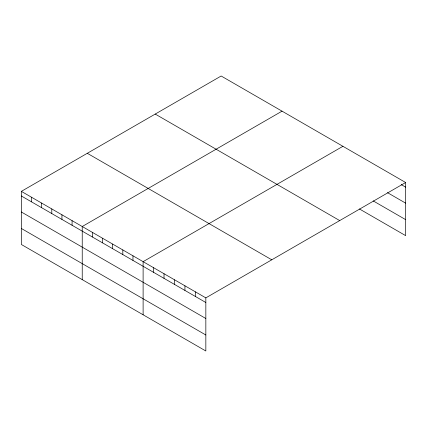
<?xml version="1.0" encoding="UTF-8"?>
<svg xmlns="http://www.w3.org/2000/svg" width="427" height="427" viewBox="0 0 427 427"><rect width="100%" height="100%" fill="white"/><g stroke="black" fill="none" stroke-linecap="round" stroke-linejoin="round"><path stroke-width="0.64" d="M405.65 182.516L205.841 297.875L205.841 350.994L21.35 244.484L21.35 191.365L221.159 76.006L405.65 182.516L405.65 235.635L359.433 208.952M282.044 111.153L82.23 226.513L82.23 279.632M342.924 146.301L143.114 261.66L143.114 314.779M401.247 184.603L405.65 187.143M387.492 192.662L405.65 203.145M373.187 200.893L405.65 219.633M155.225 114.073L339.711 220.588M87.289 153.293L271.775 259.808M21.35 191.365L205.841 297.875M21.35 195.988L205.841 302.503M21.35 211.989L205.841 318.505M21.35 228.477L205.841 334.992M195.385 291.844L195.385 296.466M184.934 285.807L184.934 290.429M174.478 279.77L174.478 284.393M164.021 273.734L164.021 278.361M153.565 267.697L153.565 272.325M132.968 255.805L132.968 260.427M122.821 249.944L122.821 254.572M112.675 244.089L112.675 248.711M102.528 238.229L102.528 242.856M92.376 232.373L92.376 236.996M72.083 220.652L72.083 225.28M61.936 214.797L61.936 219.419M51.79 208.936L51.79 213.564M41.643 203.081L41.643 207.703M31.497 197.221L31.497 201.848"/></g></svg>
